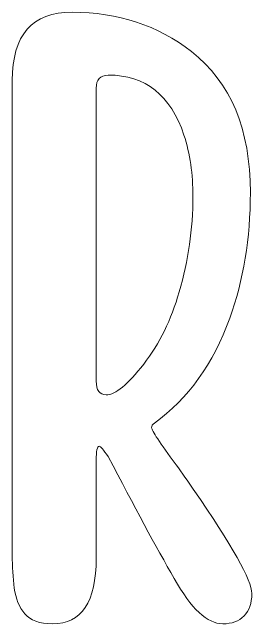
# Model space of a CAD drawing. Header units: inches. Extents: x 0.42 to 5.57, y -5.8 to -0.43.
# Drawn here: x 4.681 to 5.107, y -5.805 to -4.719 of the extents above; entities that cross this region are included whole.
import ezdxf

# ---------------------------------------------------------------- set-up
doc = ezdxf.new("R2010")
doc.units = ezdxf.units.IN
doc.header["$MEASUREMENT"] = 0
doc.layers.add('Layer 1', color=7, linetype='Continuous')

# ---------------------------------------------------------------- blocks, each defined once
blk = doc.blocks.new('block 352')
at = {"layer": 'Layer 1', "lineweight": 0}
for points, knots in [([(5.0933, -5.7909), (5.1025, -5.7816), (5.1071, -5.7684), (5.1071, -5.7512), (5.1071, -5.728), (5.0724, -5.6661), (5.0031, -5.5656), (4.9937, -5.5517), (4.9835, -5.5373), (4.9725, -5.5224), (4.9436, -5.4833), (4.9291, -5.4615), (4.9291, -5.4568), (4.9291, -5.4536), (4.9307, -5.4508), (4.934, -5.4485), (4.9939, -5.4052), (5.0386, -5.3432), (5.0679, -5.2623), (5.0924, -5.1948), (5.1046, -5.1205), (5.1046, -5.039), (5.1046, -4.927), (5.0698, -4.8436), (5, -4.7887), (4.9401, -4.7422), (4.8693, -4.7189), (4.7878, -4.7189), (4.7168, -4.7189), (4.6814, -4.7594), (4.6814, -4.8403), (4.6814, -4.8403), (4.6814, -5.6828), (4.6814, -5.6828), (4.6814, -5.7033), (4.6826, -5.7228), (4.685, -5.7414), (4.6875, -5.76), (4.6937, -5.7753), (4.7037, -5.7871), (4.7137, -5.7989), (4.7301, -5.8049), (4.7529, -5.8049), (4.8047, -5.8049), (4.8306, -5.7661), (4.8306, -5.6884), (4.8306, -5.6884), (4.8306, -5.5148), (4.8306, -5.5148), (4.8306, -5.498), (4.8324, -5.4896), (4.8361, -5.4896), (4.8382, -5.4896), (4.8435, -5.4957), (4.852, -5.5078), (4.8981, -5.5965), (4.9372, -5.6689), (4.9694, -5.7247), (4.9992, -5.7782), (5.028, -5.8049), (5.0557, -5.8049), (5.0716, -5.8049), (5.0841, -5.8003), (5.0933, -5.7909)], [0, 0, 0, 0, 1, 1, 1, 2, 2, 2, 3, 3, 3, 4, 4, 4, 5, 5, 5, 6, 6, 6, 7, 7, 7, 8, 8, 8, 9, 9, 9, 10, 10, 10, 11, 11, 11, 12, 12, 12, 13, 13, 13, 14, 14, 14, 15, 15, 15, 16, 16, 16, 17, 17, 17, 18, 18, 18, 19, 19, 19, 20, 20, 20, 21, 21, 21, 21]), ([(4.8306, -5.3739), (4.8306, -5.3739), (4.8306, -4.8535), (4.8306, -4.8535), (4.8306, -4.8387), (4.8377, -4.831), (4.852, -4.8305), (4.9181, -4.8305), (4.9629, -4.8661), (4.9866, -4.9372), (4.9972, -4.9702), (5.0025, -5.0065), (5.0025, -5.046), (5.0025, -5.1037), (4.9943, -5.1602), (4.978, -5.2155), (4.9641, -5.2648), (4.9432, -5.3076), (4.915, -5.3438), (4.8869, -5.3801), (4.8647, -5.3983), (4.8484, -5.3983), (4.8365, -5.3983), (4.8306, -5.3901), (4.8306, -5.3739)], [0, 0, 0, 0, 1, 1, 1, 2, 2, 2, 3, 3, 3, 4, 4, 4, 5, 5, 5, 6, 6, 6, 7, 7, 7, 8, 8, 8, 8])]:
    blk.add_open_spline(points, degree=3, knots=knots, dxfattribs=at)
blk = doc.blocks.new('block 351')
at = {"layer": 'Layer 1'}
blk.add_blockref('block 352', (0, 0), dxfattribs=at)
blk = doc.blocks.new('block 338')
at = {"layer": 'Layer 1'}
blk.add_blockref('block 351', (0, 0), dxfattribs=at)

msp = doc.modelspace()

# ---------------------------------------------------------------- block references
at = {"layer": 'Layer 1'}
msp.add_blockref('block 338', (0, 0), dxfattribs=at)

doc.saveas('drawing.dxf')
